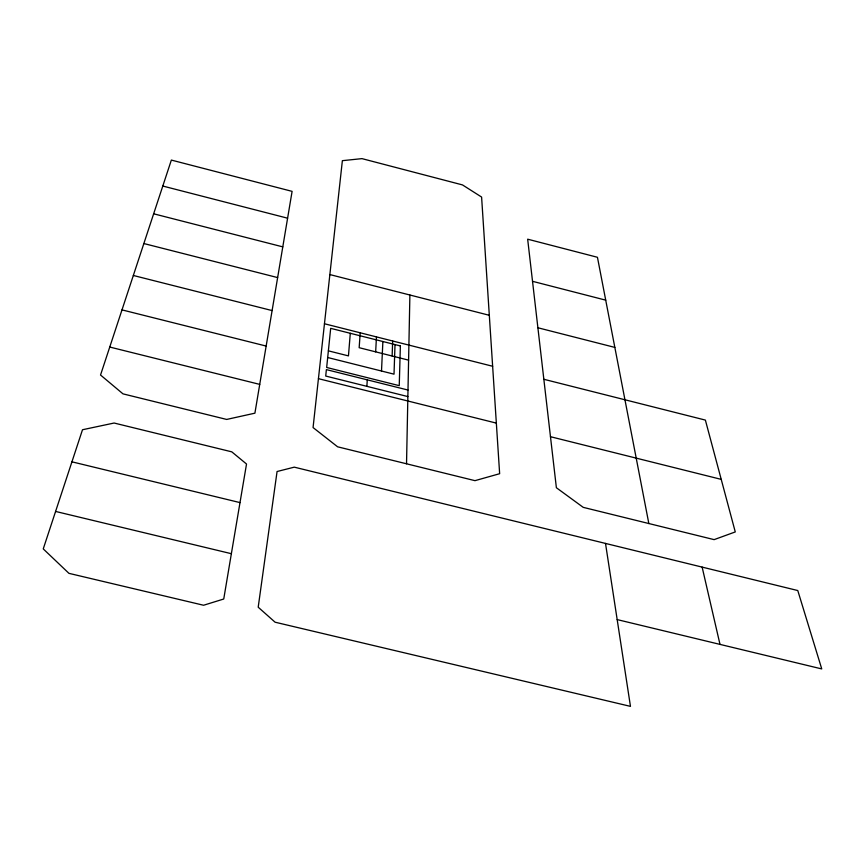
<?xml version="1.0" encoding="UTF-8"?>
<svg xmlns="http://www.w3.org/2000/svg" width="865" height="865" viewBox="0 0 865 865"><rect width="100%" height="100%" fill="white"/><g stroke="black" fill="none" stroke-linecap="round" stroke-linejoin="round"><path stroke-width="1.3" d="M409.891 295.008L406.528 463.791M395.013 344.584L394.018 374.167L327.694 357.515M392.126 356.002L392.678 341.005M381.508 371.02L382.881 341.524M375.659 351.85L376.459 336.907M366.879 386.341L367.268 379.854M360.218 332.809L359.159 347.698L408.572 360.143M350.293 333.295L348.454 355.893L328.376 350.844M324.462 323.759L313.065 427.559L337.61 446.805L474.971 480.659L499.646 473.706L481.6 197.058L462.494 184.915L361.981 158.63L342.367 160.674L324.462 323.759L492.639 366.263M259.727 384.384L254.905 413.178L226.673 419.439L122.981 393.856L100.535 375.021L171.356 160.079L292.1 191.36L259.727 384.384L109.758 347.049M231.366 553.697L223.743 599.013L203.578 605.251L68.941 573.344L43.25 548.897L82.499 429.743L114.126 423.028L231.788 451.844L246.525 464.018L231.366 553.697L55.598 511.442M617.188 619.6L821.75 668.926L797.779 590.546L294.273 467.154L277.07 471.522L258.203 607.208L275.092 622.205L630.466 706.37L605.511 543.425M71.936 461.824L240.016 502.608M407.999 390.05L326.375 369.614L325.716 376.048L407.869 396.581M318.439 378.665L496.369 423.115M648.837 523.541L597.445 257.283L527.661 239.183L550.475 436.706L721.226 479.372M121.997 309.886L266.171 346.065M133.351 275.481L272.107 310.578M543.847 379.281L705.375 420.087L735.272 531.932L714.122 539.63L583.226 507.355L556.379 487.73L550.475 436.706M329.835 274.562L489.309 315.293M537.911 327.77L614.842 347.406M143.86 243.541L277.643 277.589M162.836 186.051L287.602 218.196M532.548 281.32L605.738 300.155M153.667 213.796L282.79 246.871M702.131 567.105L719.994 644.393M400.376 345.935L399.241 385.66L326.667 367.474L330.679 328.343L400.376 345.935"/></g></svg>
